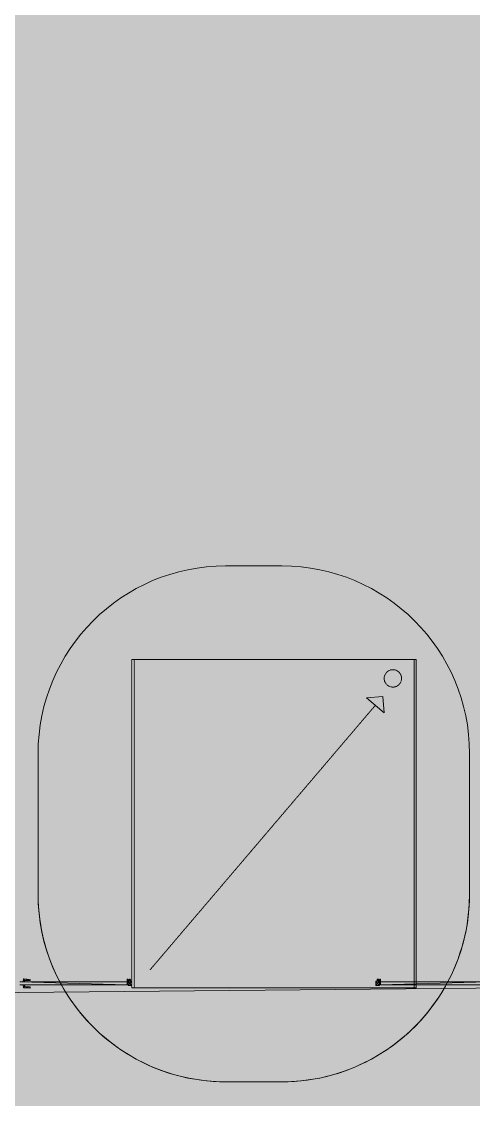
# Model space of a CAD drawing. Header units: millimetres. Extents: x 141848 to 1648660, y -465012 to -151356.
# Drawn here: x 205055 to 209873, y -272673 to -261182 of the extents above; entities that cross this region are included whole.
import ezdxf

# ---------------------------------------------------------------- set-up
doc = ezdxf.new("R2010")
doc.units = ezdxf.units.MM
doc.header["$MEASUREMENT"] = 0
doc.linetypes.add('HIDDEN', pattern=[0.375, 0.25, -0.125])
doc.layers.add('Divers - Dessin général', color=7, linetype='Continuous')
doc.layers.add('Sols_ Dalles', color=7, linetype='Continuous')

# ---------------------------------------------------------------- blocks, each defined once
blk = doc.blocks.new('Dalle_26_2', base_point=(206254, -271482))
at = {"linetype": 'Continuous', "lineweight": 0, "true_color": 0xbebebe}
blk.add_hatch(color=9, dxfattribs=at).paths.add_polyline_path([(206254, -271482), (209263, -271482), (209263, -267982), (206254, -267982)])
at = {"color": 7, "linetype": 'Continuous', "lineweight": 5, "flags": 128}
blk.add_lwpolyline([(206254, -271482), (209263, -271482), (209263, -267982), (206254, -267982)], close=True, dxfattribs=at)
blk = doc.blocks.new('Ligne_10_2', base_point=(206426, -271290))
at = {"linetype": 'Continuous', "lineweight": 5, "true_color": 0x990000}
blk.add_hatch(color=14, dxfattribs=at).paths.add_polyline_path([(208908, -268376), (208731, -268390), (208922, -268552)])
at = {"color": 14, "linetype": 'Continuous', "lineweight": 5, "true_color": 0x990000}
for p, q in [((208908, -268376), (208731, -268390)), ((208922, -268552), (208731, -268390)), ((208908, -268376), (208922, -268552))]:
    blk.add_line(p, q, dxfattribs=at)
at = {"color": 12, "linetype": 'HIDDEN', "lineweight": 5, "true_color": 0xcc0000}
blk.add_line((206426, -271290), (208827, -268471), dxfattribs=at)

msp = doc.modelspace()

# ---------------------------------------------------------------- hatches: boundary and pattern name
at = {"linetype": 'Continuous', "lineweight": 0, "true_color": 0x6f6f6f}
h = msp.add_hatch(color=8, dxfattribs=at)
h.paths.add_polyline_path([(141848.442, -275935.042), (141848.442, -295062.571), (269220.821, -293826.868), (269220.821, -270902.734), (268763.049, -270902.734), (254213.6, -271040.575), (254213.6, -163437.635), (153156.2, -163437.635), (153156.2, -271040.575), (153182.962, -271040.57), (153183.146, -272000.514, -0.409427364), (149183.681, -275935.042)])
h.paths.add_polyline_path([(158435.584, -260639.953), (155145.584, -260639.953), (155145.584, -248364.953), (155145.584, -243089.974), (155145.584, -242189.974), (158435.584, -242189.974)], flags=0)
h.paths.add_polyline_path([(196775.042, -260810.571), (196775.042, -222495.57), (186955.542, -222495.57), (186955.542, -218295.57), (196754.55, -218295.57), (196754.55, -208495.57), (196754.55, -204495.57), (193355.542, -204495.57), (193355.542, -201780.57), (193355.542, -195161.535), (195576.034, -195161.535), (195576.034, -189810.571), (217850.068, -189810.571), (217850.068, -262266.885), (245610.045, -262266.885), (245610.045, -253395.571), (245626.034, -253395.571), (246426.034, -253395.571), (247826.034, -253395.571), (247826.034, -248005.571), (247826.034, -246605.571), (245626.034, -246605.571), (245610.045, -246605.571), (245610.045, -171995.57), (212806.28, -171995.57), (161503.433, -171995.57), (161503.433, -193810.571), (161503.433, -230015.57), (161503.433, -260810.571)], flags=0)
h.paths.add_polyline_path([(162737.042, -269433.913, -0.09031866), (162858.773, -268727.623, -0.201448728), (163912.639, -267592.74, -0.104211445), (164718.006, -267415.055), (165317.979, -267409.371, -0.104044608), (166125.354, -267571.244, -0.238255457), (167284.257, -268953.318, -0.055188622), (167336.836, -269390.334), (167338.931, -269611.438), (167351.046, -270890.267), (167092.583, -271892.761, -0.267949192), (165370.083, -272909.124), (164770.11, -272914.808, -0.193717464), (163379.252, -272370.185, -0.070568756), (163028.663, -271931.262, -0.131652498), (162751.253, -270933.845)], flags=0)
h.paths.add_polyline_path([(173316.986, -273599.031), (173316.986, -273452.052), (173330.488, -267377.824, -0.380556701), (175316.986, -265609.826), (175394.714, -265609.826), (175394.714, -270609.826), (190394.714, -270609.826), (190394.714, -265609.826), (195356.191, -265609.826, -0.414213562), (196856.191, -267109.826), (196856.191, -273660.699, -0.345501612), (195137.285, -275433.432), (175327.752, -275599.002, -0.415791099)], flags=0)
h.paths.add_polyline_path([(205510.093, -271504.083, -0.134473934), (205230.948, -270484.937), (205230.948, -268984.937, -0.414213562), (207230.948, -266984.937), (207830.948, -266984.937, -0.414213562), (209830.948, -268984.937), (209830.948, -270484.937, -0.128820346), (209574.03, -271465.581, -0.270936291), (207830.948, -272484.937), (207230.948, -272484.937, -0.264979997)], flags=0)
h.paths.add_polyline_path([(217862.687, -273329.325), (217869.949, -267730.336, -0.098561509), (218100.718, -266943.721), (218117.681, -266951.545, -0.258849002), (219955.479, -265605.827), (219953.141, -265587.294), (220637.569, -265587.294), (220637.569, -265687.294), (220637.569, -270687.294), (250537.569, -270687.294), (250537.569, -265687.294), (252208.004, -265687.294), (254186.294, -265687.294), (254186.294, -267687.294), (254186.294, -271062.255, 0.001345761), (254186.323, -271073.021), (254197.209, -273095.233, -0.414213562), (252208.004, -275105.97), (243484.534, -275105.97, -0.005188955), (243431.438, -275116.103), (235447.992, -275196.191), (220071.012, -275253.24, -0.386553331), (217873.089, -273475.385, -0.025189219)], flags=0)
at = {"layer": 'Sols_ Dalles', "linetype": 'Continuous', "lineweight": 0, "true_color": 0x2e271c}
h = msp.add_hatch(color=250, dxfattribs=at)
h.paths.add_polyline_path([(207230.948, -272484.937), (207830.948, -272484.937, 0.414213562), (209830.948, -270484.937), (209830.948, -268984.937, 0.414213562), (207830.948, -266984.937), (207230.948, -266984.937, 0.414213562), (205230.948, -268984.937), (205230.948, -270484.937, 0.414213562)])
h.paths.add_polyline_path([(206230.948, -267981.512), (209239.624, -267981.512), (209239.624, -271481.641), (206230.948, -271481.641)], flags=0)

# ---------------------------------------------------------------- linework, layer by layer
at = {"color": 7, "linetype": 'Continuous', "lineweight": 20}
for p, q in [((205036.754, -271418.004), (206180.947, -271451.973)), ((206180.947, -271418.004), (205036.754, -271418.004)), ((205066.259, -271417.925), (205066.067, -271417.963)), ((205066.067, -271417.963), (205066.16, -271417.932)), ((205066.16, -271417.932), (205066.067, -271417.951)), ((205066.067, -271417.951), (205066.096, -271417.941)), ((205066.067, -271417.951), (205066.067, -271417.963)), ((205066.067, -271417.963), (205066.067, -271417.951)), ((205066.067, -271417.963), (205066.067, -271418.004)), ((205066.096, -271417.978), (205066.067, -271417.963)), ((205066.549, -271417.916), (205066.096, -271417.978)), ((205066.096, -271417.978), (205066.387, -271417.92)), ((205066.096, -271417.978), (205066.259, -271417.925)), ((205066.096, -271417.978), (205066.096, -271418.004)), ((205066.16, -271417.993), (205066.096, -271417.978)), ((205066.747, -271417.914), (205066.16, -271417.993)), ((205066.16, -271417.993), (205066.549, -271417.916)), ((205066.259, -271417.925), (205066.16, -271417.932)), ((205066.16, -271417.993), (205066.16, -271418.004)), ((205066.224, -271418.004), (205066.16, -271417.993)), ((205066.387, -271417.92), (205066.259, -271417.925)), ((205066.294, -271418.004), (205066.747, -271417.914)), ((205066.968, -271417.914), (205066.305, -271418.004)), ((205066.549, -271417.916), (205066.387, -271417.92)), ((205066.515, -271418.004), (205066.968, -271417.914)), ((205066.747, -271417.914), (205066.549, -271417.916)), ((205066.968, -271417.914), (205066.747, -271417.914)), ((205068.722, -271418.004), (205066.968, -271417.914)), ((205073.066, -271418.004), (205077.167, -271387.346)), ((205073.101, -271418.004), (205077.167, -271387.346)), ((205073.101, -271418.004), (205077.19, -271387.453)), ((205077.236, -271387.599), (205073.101, -271418.004)), ((205073.165, -271418.004), (205077.236, -271387.599)), ((205077.306, -271387.784), (205073.171, -271418.004)), ((205073.264, -271418.004), (205077.306, -271387.784)), ((205077.411, -271388.008), (205073.269, -271418.004)), ((205073.397, -271418.004), (205077.411, -271388.008)), ((205077.167, -271387.346), (205077.178, -271387.278)), ((205077.167, -271387.346), (205147.154, -271392.869)), ((205077.19, -271387.453), (205077.167, -271387.346)), ((205077.178, -271387.278), (205077.213, -271387.249)), ((205147.154, -271392.869), (205077.178, -271387.278)), ((205077.178, -271387.278), (205147.194, -271392.818)), ((205077.178, -271387.278), (205147.229, -271392.795)), ((205077.19, -271387.453), (205147.154, -271392.869)), ((205147.113, -271392.949), (205077.19, -271387.453)), ((205077.236, -271387.599), (205077.19, -271387.453)), ((205077.213, -271387.249), (205147.229, -271392.795)), ((205077.236, -271387.599), (205147.113, -271392.949)), ((205077.236, -271387.599), (205147.073, -271393.059)), ((205147.026, -271393.198), (205077.236, -271387.599)), ((205077.306, -271387.784), (205077.236, -271387.599)), ((205077.306, -271387.784), (205147.026, -271393.198)), ((205077.411, -271388.008), (205077.306, -271387.784)), ((205077.411, -271388.008), (205146.985, -271393.367)), ((205146.561, -271404.415), (205077.411, -271388.008)), ((205077.411, -271388.008), (205147.026, -271393.198)), ((205087.697, -271402.743), (205077.411, -271388.008)), ((205085.251, -271418.004), (205077.411, -271388.008)), ((205087.697, -271402.743), (205085.658, -271418.004)), ((205088.19, -271403.37), (205085.699, -271418.004)), ((205088.19, -271403.37), (205086.227, -271418.004)), ((205088.603, -271403.885), (205086.262, -271418.004)), ((205088.603, -271403.885), (205086.715, -271418.004)), ((205088.94, -271404.288), (205086.744, -271418.004)), ((205088.94, -271404.288), (205087.104, -271418.004)), ((205087.377, -271418.004), (205088.94, -271404.288)), ((205089.195, -271404.573), (205087.4, -271418.004)), ((205089.369, -271404.741), (205087.418, -271418.004)), ((205089.369, -271404.741), (205087.598, -271418.004)), ((205087.691, -271418.004), (205089.369, -271404.741)), ((205087.697, -271402.743), (205146.561, -271404.415)), ((205146.579, -271404.885), (205087.697, -271402.743)), ((205088.19, -271403.37), (205087.697, -271402.743)), ((205089.462, -271404.791), (205087.697, -271418.004)), ((205088.603, -271403.885), (205088.19, -271403.37)), ((205146.579, -271404.885), (205088.19, -271403.37)), ((205146.625, -271405.572), (205088.603, -271403.885)), ((205088.603, -271403.885), (205146.579, -271404.885)), ((205146.602, -271405.271), (205088.603, -271403.885)), ((205088.94, -271404.288), (205088.603, -271403.885)), ((205089.195, -271404.573), (205088.94, -271404.288)), ((205146.625, -271405.572), (205088.94, -271404.288)), ((205089.195, -271404.573), (205146.625, -271405.572)), ((205146.66, -271405.786), (205089.195, -271404.573)), ((205089.369, -271404.741), (205089.195, -271404.573)), ((205089.462, -271404.791), (205089.369, -271404.741)), ((205089.369, -271404.741), (205146.66, -271405.786)), ((205146.689, -271405.912), (205089.369, -271404.741)), ((205089.462, -271404.791), (205146.689, -271405.912)), ((205146.73, -271405.949), (205089.462, -271404.791)), ((205146.561, -271404.415), (205146.985, -271393.367)), ((205146.579, -271404.885), (205146.561, -271404.415)), ((205147.026, -271393.198), (205146.579, -271404.885)), ((205146.579, -271404.885), (205146.985, -271393.367)), ((205146.602, -271405.271), (205146.579, -271404.885)), ((205147.073, -271393.059), (205146.602, -271405.271)), ((205146.602, -271405.271), (205147.026, -271393.198)), ((205146.625, -271405.572), (205146.602, -271405.271)), ((205147.113, -271392.949), (205146.625, -271405.572)), ((205146.625, -271405.572), (205147.073, -271393.059)), ((205146.66, -271405.786), (205146.625, -271405.572)), ((205147.154, -271392.869), (205146.66, -271405.786)), ((205146.66, -271405.786), (205147.113, -271392.949)), ((205146.689, -271405.912), (205146.66, -271405.786)), ((205147.229, -271392.795), (205146.689, -271405.912)), ((205147.194, -271392.818), (205146.689, -271405.912)), ((205146.689, -271405.912), (205147.154, -271392.869)), ((205146.73, -271405.949), (205146.689, -271405.912)), ((205147.229, -271392.795), (205146.73, -271405.949)), ((205146.765, -271405.903), (205146.73, -271405.949)), ((205146.765, -271405.903), (205147.229, -271392.795)), ((205147.27, -271392.803), (205146.765, -271405.903)), ((205147.305, -271392.839), (205146.765, -271405.903)), ((205146.811, -271405.755), (205146.765, -271405.903)), ((205147.305, -271392.839), (205146.811, -271405.755)), ((205147.34, -271392.905), (205146.811, -271405.755)), ((205146.863, -271405.526), (205146.811, -271405.755)), ((205147.34, -271392.905), (205146.863, -271405.526)), ((205147.375, -271392.999), (205146.863, -271405.526)), ((205146.91, -271405.209), (205146.863, -271405.526)), ((205147.375, -271392.999), (205146.91, -271405.209)), ((205147.409, -271393.123), (205146.91, -271405.209)), ((205146.962, -271404.809), (205146.91, -271405.209)), ((205147.409, -271393.123), (205146.962, -271404.809)), ((205147.438, -271393.276), (205146.962, -271404.809)), ((205147.014, -271404.325), (205146.962, -271404.809)), ((205146.985, -271393.367), (205147.026, -271393.198)), ((205147.438, -271393.276), (205147.014, -271404.325)), ((205147.026, -271393.198), (205147.073, -271393.059)), ((205147.073, -271393.059), (205147.113, -271392.949)), ((205147.113, -271392.949), (205147.154, -271392.869)), ((205147.154, -271392.869), (205147.194, -271392.818)), ((205147.194, -271392.818), (205147.229, -271392.795)), ((205147.229, -271392.795), (205147.27, -271392.803)), ((205147.27, -271392.803), (205147.305, -271392.839)), ((205147.305, -271392.839), (205147.34, -271392.905)), ((205147.34, -271392.905), (205147.375, -271392.999)), ((205147.375, -271392.999), (205147.409, -271393.123)), ((205147.409, -271393.123), (205147.438, -271393.276)), ((206180.947, -271391), (206186.755, -271390.829)), ((206186.755, -271390.829), (206180.947, -271390.829)), ((206180.947, -271390.829), (206180.947, -271391)), ((206180.947, -271391.236), (206186.755, -271391)), ((206186.755, -271391), (206180.947, -271391)), ((206180.947, -271391), (206180.947, -271391.236)), ((206180.947, -271391.536), (206186.755, -271391.236)), ((206186.755, -271391.236), (206180.947, -271391.236)), ((206180.947, -271391.236), (206180.947, -271391.536)), ((206180.947, -271391.896), (206186.755, -271391.536)), ((206186.755, -271391.536), (206180.947, -271391.536)), ((206180.947, -271391.536), (206180.947, -271391.896)), ((206180.947, -271392.311), (206186.755, -271391.896)), ((206186.755, -271391.896), (206180.947, -271391.896)), ((206180.947, -271391.896), (206180.947, -271392.311)), ((206186.755, -271392.775), (206180.947, -271392.311)), ((206180.947, -271392.311), (206180.947, -271392.775)), ((206186.755, -271392.311), (206180.947, -271392.311)), ((206186.755, -271393.284), (206180.947, -271392.775)), ((206180.947, -271392.775), (206180.947, -271393.284)), ((206186.755, -271392.775), (206180.947, -271392.775)), ((206186.755, -271393.83), (206180.947, -271393.284)), ((206180.947, -271393.284), (206180.947, -271393.83)), ((206186.755, -271393.284), (206180.947, -271393.284)), ((206186.755, -271394.406), (206180.947, -271393.83)), ((206180.947, -271393.83), (206180.947, -271394.406)), ((206186.755, -271393.83), (206180.947, -271393.83)), ((206186.755, -271395.006), (206180.947, -271394.406)), ((206180.947, -271394.406), (206180.947, -271395.006)), ((206186.755, -271394.406), (206180.947, -271394.406)), ((206186.755, -271395.621), (206180.947, -271395.006)), ((206180.947, -271395.006), (206180.947, -271395.621)), ((206186.755, -271395.006), (206180.947, -271395.006)), ((206186.755, -271396.244), (206180.947, -271395.621)), ((206180.947, -271395.621), (206180.947, -271396.244)), ((206186.755, -271395.621), (206180.947, -271395.621)), ((206186.755, -271438.386), (206180.947, -271396.244)), ((206180.947, -271396.244), (206180.947, -271418.004)), ((206186.755, -271396.244), (206180.947, -271396.244)), ((206186.755, -271438.386), (206180.947, -271418.004)), ((206180.947, -271451.973), (206180.947, -271418.004)), ((206186.755, -271391), (206186.755, -271390.829)), ((206186.755, -271391.236), (206186.755, -271391)), ((206186.755, -271391.536), (206186.755, -271391.236)), ((206186.755, -271391.896), (206186.755, -271391.536)), ((206186.755, -271392.311), (206186.755, -271391.896)), ((206186.755, -271392.775), (206186.755, -271392.311)), ((206186.755, -271393.284), (206186.755, -271392.775)), ((206186.755, -271393.83), (206186.755, -271393.284)), ((206186.755, -271394.406), (206186.755, -271393.83)), ((206186.755, -271395.006), (206186.755, -271394.406)), ((206186.755, -271395.621), (206186.755, -271395.006)), ((206186.755, -271396.244), (206186.755, -271395.621)), ((206186.755, -271438.386), (206186.755, -271396.244)), ((206199.721, -271397.623), (206186.755, -271397.623)), ((206186.755, -271397.738), (206199.71, -271397.653)), ((206199.679, -271397.738), (206186.755, -271397.738)), ((206186.755, -271398.078), (206199.648, -271397.827)), ((206199.559, -271398.078), (206186.755, -271398.078)), ((206186.755, -271398.617), (206199.508, -271398.223)), ((206199.367, -271399.127), (206186.755, -271398.617)), ((206199.425, -271398.617), (206186.755, -271398.617)), ((206199.279, -271399.91), (206186.755, -271399.321)), ((206199.346, -271399.321), (206186.755, -271399.321)), ((206199.183, -271400.768), (206186.755, -271400.141)), ((206199.254, -271400.141), (206186.755, -271400.141)), ((206199.154, -271401.645), (206186.755, -271401.02)), ((206199.154, -271401.02), (206186.755, -271401.02)), ((206199.154, -271402.482), (206186.755, -271401.899)), ((206186.755, -271401.899), (206199.154, -271401.899)), ((206199.154, -271403.219), (206186.755, -271402.718)), ((206186.755, -271402.718), (206199.154, -271402.718)), ((206186.755, -271403.421), (206199.154, -271403.421)), ((206199.154, -271403.577), (206186.755, -271403.961)), ((206186.755, -271403.961), (206199.154, -271403.961)), ((206199.154, -271404.059), (206186.755, -271404.3)), ((206186.755, -271404.3), (206199.154, -271404.3)), ((206199.154, -271404.334), (206186.755, -271404.417)), ((206186.755, -271404.417), (206199.154, -271404.417)), ((206210.619, -271434.989), (206190.291, -271411.21)), ((206190.291, -271411.21), (206190.291, -271458.767)), ((206230.948, -271411.21), (206190.291, -271411.21)), ((206204.384, -271398.274), (206199.154, -271401.02)), ((206199.451, -271398.382), (206199.154, -271401.02)), ((206216.578, -271401.02), (206199.154, -271411.21)), ((206207.575, -271405.921), (206199.154, -271401.02)), ((206199.154, -271401.02), (206199.154, -271411.21)), ((206204.092, -271403.175), (206199.154, -271401.02)), ((206207.575, -271405.921), (206199.154, -271411.21)), ((206200.322, -271395.924), (206199.451, -271398.382)), ((206204.384, -271398.274), (206199.451, -271398.382)), ((206214.027, -271393.814), (206200.322, -271395.924)), ((206201.706, -271393.814), (206200.322, -271395.924)), ((206204.384, -271398.274), (206200.322, -271395.924)), ((206208.158, -271396.119), (206200.322, -271395.924)), ((206215.412, -271395.924), (206200.322, -271395.924)), ((206212.222, -271392.194), (206201.706, -271393.814)), ((206203.51, -271392.194), (206201.706, -271393.814)), ((206214.027, -271393.814), (206201.706, -271393.814)), ((206210.121, -271391.176), (206203.51, -271392.194)), ((206205.612, -271391.176), (206203.51, -271392.194)), ((206212.222, -271392.194), (206203.51, -271392.194)), ((206204.384, -271398.274), (206204.092, -271403.175)), ((206205.854, -271402.379), (206204.092, -271403.175)), ((206206.224, -271402.941), (206204.092, -271403.175)), ((206207.866, -271403.737), (206204.092, -271403.175)), ((206204.092, -271403.175), (206207.575, -271405.921)), ((206206.705, -271403.373), (206204.092, -271403.175)), ((206208.158, -271396.119), (206204.384, -271398.274)), ((206204.384, -271398.274), (206207.866, -271398.302)), ((206205.854, -271402.379), (206204.384, -271398.274)), ((206205.543, -271401.02), (206204.384, -271398.274)), ((206205.622, -271400.317), (206204.384, -271398.274)), ((206205.854, -271399.661), (206204.384, -271398.274)), ((206206.224, -271399.098), (206204.384, -271398.274)), ((206206.705, -271398.666), (206204.384, -271398.274)), ((206207.265, -271398.395), (206204.384, -271398.274)), ((206210.111, -271400.317), (206205.543, -271401.02)), ((206205.543, -271401.02), (206205.622, -271400.317)), ((206210.19, -271401.02), (206205.543, -271401.02)), ((206205.622, -271401.723), (206205.543, -271401.02)), ((206207.866, -271390.829), (206205.612, -271391.176)), ((206210.121, -271391.176), (206205.612, -271391.176)), ((206209.878, -271399.661), (206205.622, -271400.317)), ((206205.622, -271400.317), (206205.854, -271399.661)), ((206210.111, -271400.317), (206205.622, -271400.317)), ((206210.19, -271401.02), (206205.622, -271401.723)), ((206210.111, -271401.723), (206205.622, -271401.723)), ((206205.854, -271402.379), (206205.622, -271401.723)), ((206209.509, -271399.098), (206205.854, -271399.661)), ((206205.854, -271399.661), (206206.224, -271399.098)), ((206209.878, -271399.661), (206205.854, -271399.661)), ((206210.111, -271401.723), (206205.854, -271402.379)), ((206209.878, -271402.379), (206205.854, -271402.379)), ((206206.224, -271402.941), (206205.854, -271402.379)), ((206209.028, -271398.666), (206206.224, -271399.098)), ((206206.224, -271399.098), (206206.705, -271398.666)), ((206209.509, -271399.098), (206206.224, -271399.098)), ((206209.878, -271402.379), (206206.224, -271402.941)), ((206209.509, -271402.941), (206206.224, -271402.941)), ((206206.705, -271403.373), (206206.224, -271402.941)), ((206208.468, -271398.395), (206206.705, -271398.666)), ((206206.705, -271398.666), (206207.265, -271398.395)), ((206209.028, -271398.666), (206206.705, -271398.666)), ((206209.509, -271402.941), (206206.705, -271403.373)), ((206208.468, -271403.645), (206206.705, -271403.373)), ((206209.028, -271403.373), (206206.705, -271403.373)), ((206207.265, -271403.645), (206206.705, -271403.373)), ((206207.265, -271398.395), (206207.866, -271398.302)), ((206208.468, -271398.395), (206207.265, -271398.395)), ((206208.468, -271403.645), (206207.265, -271403.645)), ((206207.866, -271403.737), (206207.265, -271403.645)), ((206216.578, -271401.02), (206207.575, -271405.921)), ((206207.575, -271405.921), (206207.866, -271403.737)), ((206207.575, -271405.921), (206211.349, -271403.766)), ((206210.121, -271391.176), (206207.866, -271390.829)), ((206208.158, -271396.119), (206207.866, -271398.302)), ((206207.866, -271398.302), (206208.468, -271398.395)), ((206208.468, -271403.645), (206207.866, -271403.737)), ((206207.866, -271403.737), (206211.349, -271403.766)), ((206215.412, -271395.924), (206208.158, -271396.119)), ((206211.641, -271398.865), (206208.158, -271396.119)), ((206208.158, -271396.119), (206209.028, -271398.666)), ((206208.158, -271396.119), (206208.468, -271398.395)), ((206216.282, -271398.382), (206208.158, -271396.119)), ((206208.468, -271398.395), (206209.028, -271398.666)), ((206209.028, -271403.373), (206208.468, -271403.645)), ((206211.349, -271403.766), (206208.468, -271403.645)), ((206211.641, -271398.865), (206209.028, -271398.666)), ((206209.028, -271398.666), (206209.509, -271399.098)), ((206209.509, -271402.941), (206209.028, -271403.373)), ((206211.349, -271403.766), (206209.028, -271403.373)), ((206211.641, -271398.865), (206209.509, -271399.098)), ((206209.509, -271399.098), (206209.878, -271399.661)), ((206209.878, -271402.379), (206209.509, -271402.941)), ((206211.349, -271403.766), (206209.509, -271402.941)), ((206211.641, -271398.865), (206209.878, -271402.379)), ((206211.641, -271398.865), (206209.878, -271399.661)), ((206209.878, -271399.661), (206210.111, -271400.317)), ((206210.111, -271401.723), (206209.878, -271402.379)), ((206211.349, -271403.766), (206209.878, -271402.379)), ((206211.641, -271398.865), (206210.111, -271401.723)), ((206211.641, -271398.865), (206210.111, -271400.317)), ((206210.111, -271400.317), (206210.19, -271401.02)), ((206210.19, -271401.02), (206210.111, -271401.723)), ((206212.222, -271392.194), (206210.121, -271391.176)), ((206211.641, -271398.865), (206210.19, -271401.02)), ((206210.619, -271434.989), (206230.948, -271411.21)), ((206211.349, -271403.766), (206211.641, -271398.865)), ((206216.578, -271401.02), (206211.349, -271403.766)), ((206216.282, -271398.382), (206211.641, -271398.865)), ((206216.578, -271401.02), (206211.641, -271398.865)), ((206214.027, -271393.814), (206212.222, -271392.194)), ((206215.412, -271395.924), (206214.027, -271393.814)), ((206216.282, -271398.382), (206215.412, -271395.924)), ((206216.578, -271401.02), (206216.282, -271398.382)), ((206216.578, -271411.21), (206216.578, -271401.02)), ((206230.948, -271458.767), (206230.948, -271411.21)), ((208851.276, -271434.989), (208830.948, -271411.21)), ((208830.948, -271411.21), (208871.604, -271411.21)), ((208830.948, -271458.767), (208830.948, -271411.21)), ((208845.317, -271401.02), (208845.614, -271398.382)), ((208845.317, -271401.02), (208850.254, -271398.865)), ((208845.317, -271401.02), (208862.741, -271411.21)), ((208845.317, -271411.21), (208845.317, -271401.02)), ((208845.317, -271401.02), (208854.321, -271405.921)), ((208845.317, -271401.02), (208850.546, -271403.766)), ((208845.614, -271398.382), (208846.484, -271395.924)), ((208845.614, -271398.382), (208853.737, -271396.119)), ((208845.614, -271398.382), (208850.254, -271398.865)), ((208846.484, -271395.924), (208847.868, -271393.814)), ((208846.484, -271395.924), (208853.737, -271396.119)), ((208846.484, -271395.924), (208861.574, -271395.924)), ((208847.868, -271393.814), (208849.673, -271392.194)), ((208847.868, -271393.814), (208861.574, -271395.924)), ((208847.868, -271393.814), (208860.189, -271393.814)), ((208849.673, -271392.194), (208851.774, -271391.176)), ((208849.673, -271392.194), (208860.189, -271393.814)), ((208849.673, -271392.194), (208858.385, -271392.194)), ((208850.254, -271398.865), (208853.737, -271396.119)), ((208850.254, -271398.865), (208852.867, -271398.666)), ((208850.546, -271403.766), (208850.254, -271398.865)), ((208850.254, -271398.865), (208852.017, -271402.379)), ((208850.254, -271398.865), (208851.785, -271401.723)), ((208850.254, -271398.865), (208851.706, -271401.02)), ((208850.254, -271398.865), (208851.785, -271400.317)), ((208850.254, -271398.865), (208852.017, -271399.661)), ((208850.254, -271398.865), (208852.386, -271399.098)), ((208850.546, -271403.766), (208852.017, -271402.379)), ((208850.546, -271403.766), (208852.386, -271402.941)), ((208850.546, -271403.766), (208852.867, -271403.373)), ((208850.546, -271403.766), (208853.428, -271403.645)), ((208854.029, -271403.737), (208850.546, -271403.766)), ((208854.321, -271405.921), (208850.546, -271403.766)), ((208851.276, -271434.989), (208871.604, -271411.21)), ((208851.785, -271400.317), (208851.706, -271401.02)), ((208851.706, -271401.02), (208856.273, -271401.723)), ((208851.706, -271401.02), (208856.352, -271401.02)), ((208851.706, -271401.02), (208851.785, -271401.723)), ((208851.774, -271391.176), (208854.029, -271390.829)), ((208851.774, -271391.176), (208858.385, -271392.194)), ((208851.774, -271391.176), (208856.284, -271391.176)), ((208852.017, -271399.661), (208851.785, -271400.317)), ((208851.785, -271400.317), (208856.352, -271401.02)), ((208851.785, -271400.317), (208856.273, -271400.317)), ((208851.785, -271401.723), (208856.041, -271402.379)), ((208851.785, -271401.723), (208856.273, -271401.723)), ((208851.785, -271401.723), (208852.017, -271402.379)), ((208852.386, -271399.098), (208852.017, -271399.661)), ((208852.017, -271399.661), (208856.273, -271400.317)), ((208852.017, -271399.661), (208856.041, -271399.661)), ((208852.017, -271402.379), (208855.671, -271402.941)), ((208852.017, -271402.379), (208856.041, -271402.379)), ((208852.017, -271402.379), (208852.386, -271402.941)), ((208852.867, -271398.666), (208852.386, -271399.098)), ((208852.386, -271399.098), (208856.041, -271399.661)), ((208852.386, -271399.098), (208855.671, -271399.098)), ((208852.386, -271402.941), (208855.191, -271403.373)), ((208852.386, -271402.941), (208855.671, -271402.941)), ((208852.386, -271402.941), (208852.867, -271403.373)), ((208853.737, -271396.119), (208852.867, -271398.666)), ((208853.428, -271398.395), (208852.867, -271398.666)), ((208852.867, -271398.666), (208855.671, -271399.098)), ((208852.867, -271398.666), (208855.191, -271398.666)), ((208852.867, -271403.373), (208855.191, -271403.373)), ((208852.867, -271403.373), (208853.428, -271403.645)), ((208853.737, -271396.119), (208853.428, -271398.395)), ((208854.029, -271398.302), (208853.428, -271398.395)), ((208853.428, -271398.395), (208855.191, -271398.666)), ((208853.428, -271398.395), (208854.63, -271398.395)), ((208853.428, -271403.645), (208855.191, -271403.373)), ((208853.428, -271403.645), (208854.63, -271403.645)), ((208853.428, -271403.645), (208854.029, -271403.737)), ((208853.737, -271396.119), (208861.574, -271395.924)), ((208853.737, -271396.119), (208854.029, -271398.302)), ((208853.737, -271396.119), (208857.511, -271398.274)), ((208854.029, -271390.829), (208856.284, -271391.176)), ((208857.511, -271398.274), (208854.029, -271398.302)), ((208854.63, -271398.395), (208854.029, -271398.302)), ((208854.029, -271403.737), (208857.804, -271403.175)), ((208854.029, -271403.737), (208854.63, -271403.645)), ((208854.321, -271405.921), (208854.029, -271403.737)), ((208854.321, -271405.921), (208862.741, -271401.02)), ((208857.804, -271403.175), (208854.321, -271405.921)), ((208854.321, -271405.921), (208862.741, -271411.21)), ((208854.63, -271398.395), (208857.511, -271398.274)), ((208855.191, -271398.666), (208854.63, -271398.395)), ((208854.63, -271403.645), (208855.191, -271403.373)), ((208855.191, -271398.666), (208857.511, -271398.274)), ((208855.671, -271399.098), (208855.191, -271398.666)), ((208855.191, -271403.373), (208855.671, -271402.941)), ((208855.191, -271403.373), (208857.804, -271403.175)), ((208855.671, -271399.098), (208857.511, -271398.274)), ((208856.041, -271399.661), (208855.671, -271399.098)), ((208855.671, -271402.941), (208856.041, -271402.379)), ((208855.671, -271402.941), (208857.804, -271403.175)), ((208856.041, -271402.379), (208857.511, -271398.274)), ((208856.041, -271399.661), (208857.511, -271398.274)), ((208856.273, -271400.317), (208856.041, -271399.661)), ((208856.041, -271402.379), (208856.273, -271401.723)), ((208856.041, -271402.379), (208857.804, -271403.175)), ((208856.273, -271400.317), (208857.511, -271398.274)), ((208856.352, -271401.02), (208856.273, -271400.317)), ((208856.273, -271401.723), (208856.352, -271401.02)), ((208856.284, -271391.176), (208858.385, -271392.194)), ((208856.352, -271401.02), (208857.511, -271398.274)), ((208857.511, -271398.274), (208861.574, -271395.924)), ((208857.511, -271398.274), (208857.804, -271403.175)), ((208857.511, -271398.274), (208862.741, -271401.02)), ((208857.511, -271398.274), (208862.444, -271398.382)), ((208857.804, -271403.175), (208862.741, -271401.02)), ((208858.385, -271392.194), (208860.189, -271393.814)), ((208860.189, -271393.814), (208861.574, -271395.924)), ((208861.574, -271395.924), (208862.444, -271398.382)), ((208862.175, -271397.623), (208875.14, -271397.623)), ((208875.14, -271397.738), (208862.185, -271397.653)), ((208862.216, -271397.738), (208875.14, -271397.738)), ((208875.14, -271398.078), (208862.247, -271397.827)), ((208862.336, -271398.078), (208875.14, -271398.078)), ((208875.14, -271398.617), (208862.387, -271398.223)), ((208862.444, -271398.382), (208862.741, -271401.02)), ((208862.47, -271398.617), (208875.14, -271398.617)), ((208862.528, -271399.127), (208875.14, -271398.617)), ((208862.549, -271399.321), (208875.14, -271399.321)), ((208862.616, -271399.91), (208875.14, -271399.321)), ((208862.642, -271400.141), (208875.14, -271400.141)), ((208862.713, -271400.768), (208875.14, -271400.141)), ((208862.741, -271401.02), (208862.741, -271411.21)), ((208862.741, -271401.645), (208875.14, -271401.02)), ((208862.741, -271401.02), (208875.14, -271401.02)), ((208862.741, -271402.482), (208875.14, -271401.899)), ((208875.14, -271401.899), (208862.741, -271401.899)), ((208862.741, -271403.219), (208875.14, -271402.718)), ((208875.14, -271402.718), (208862.741, -271402.718)), ((208875.14, -271403.421), (208862.741, -271403.421)), ((208862.741, -271403.577), (208875.14, -271403.961)), ((208875.14, -271403.961), (208862.741, -271403.961)), ((208862.741, -271404.059), (208875.14, -271404.3)), ((208875.14, -271404.3), (208862.741, -271404.3)), ((208862.741, -271404.334), (208875.14, -271404.417)), ((208875.14, -271404.417), (208862.741, -271404.417)), ((208871.604, -271411.21), (208871.604, -271458.767)), ((208880.948, -271391), (208875.14, -271390.829)), ((208875.14, -271390.829), (208880.948, -271390.829)), ((208875.14, -271391), (208875.14, -271390.829)), ((208880.948, -271391.236), (208875.14, -271391)), ((208875.14, -271391), (208880.948, -271391)), ((208875.14, -271391.236), (208875.14, -271391)), ((208880.948, -271391.536), (208875.14, -271391.236)), ((208875.14, -271391.236), (208880.948, -271391.236)), ((208875.14, -271391.536), (208875.14, -271391.236)), ((208880.948, -271391.896), (208875.14, -271391.536)), ((208875.14, -271391.536), (208880.948, -271391.536)), ((208875.14, -271391.896), (208875.14, -271391.536)), ((208880.948, -271392.311), (208875.14, -271391.896)), ((208875.14, -271391.896), (208880.948, -271391.896)), ((208875.14, -271392.311), (208875.14, -271391.896)), ((208875.14, -271392.775), (208880.948, -271392.311)), ((208875.14, -271392.775), (208875.14, -271392.311)), ((208875.14, -271392.311), (208880.948, -271392.311)), ((208875.14, -271393.284), (208880.948, -271392.775)), ((208875.14, -271393.284), (208875.14, -271392.775)), ((208875.14, -271392.775), (208880.948, -271392.775)), ((208875.14, -271393.83), (208880.948, -271393.284)), ((208875.14, -271393.83), (208875.14, -271393.284)), ((208875.14, -271393.284), (208880.948, -271393.284)), ((208875.14, -271394.406), (208880.948, -271393.83)), ((208875.14, -271394.406), (208875.14, -271393.83)), ((208875.14, -271393.83), (208880.948, -271393.83)), ((208875.14, -271395.006), (208880.948, -271394.406)), ((208875.14, -271395.006), (208875.14, -271394.406)), ((208875.14, -271394.406), (208880.948, -271394.406)), ((208875.14, -271395.621), (208880.948, -271395.006)), ((208875.14, -271395.621), (208875.14, -271395.006)), ((208875.14, -271395.006), (208880.948, -271395.006)), ((208875.14, -271396.244), (208880.948, -271395.621)), ((208875.14, -271396.244), (208875.14, -271395.621)), ((208875.14, -271395.621), (208880.948, -271395.621)), ((208875.14, -271438.386), (208880.948, -271396.244)), ((208875.14, -271438.386), (208875.14, -271396.244)), ((208875.14, -271396.244), (208880.948, -271396.244)), ((208875.14, -271438.386), (208880.948, -271418.004)), ((208880.948, -271390.829), (208880.948, -271391)), ((208880.948, -271391), (208880.948, -271391.236)), ((208880.948, -271391.236), (208880.948, -271391.536)), ((208880.948, -271391.536), (208880.948, -271391.896)), ((208880.948, -271391.896), (208880.948, -271392.311)), ((208880.948, -271392.311), (208880.948, -271392.775)), ((208880.948, -271392.775), (208880.948, -271393.284)), ((208880.948, -271393.284), (208880.948, -271393.83)), ((208880.948, -271393.83), (208880.948, -271394.406)), ((208880.948, -271394.406), (208880.948, -271395.006)), ((208880.948, -271395.006), (208880.948, -271395.621)), ((208880.948, -271395.621), (208880.948, -271396.244)), ((208880.948, -271396.244), (208880.948, -271418.004)), ((210025.141, -271418.004), (208880.948, -271451.973)), ((208880.948, -271451.973), (208880.948, -271418.004)), ((208880.948, -271418.004), (210025.141, -271418.004)), ((205036.754, -271451.973), (206180.947, -271451.973)), ((205065.794, -271451.973), (205065.864, -271451.976)), ((205065.864, -271451.976), (205065.957, -271451.981)), ((205065.957, -271451.973), (205065.957, -271451.981)), ((205065.957, -271451.981), (205066.085, -271451.986)), ((205066.085, -271451.986), (205066.091, -271451.973)), ((205066.085, -271451.986), (205068.245, -271452.083)), ((205068.251, -271451.973), (205068.245, -271452.083)), ((205068.245, -271452.083), (205070.406, -271452.18)), ((205070.348, -271451.973), (205070.406, -271452.18)), ((205070.406, -271452.18), (205070.481, -271451.973)), ((205070.412, -271451.973), (205070.406, -271452.18)), ((205070.406, -271452.18), (205072.578, -271452.278)), ((205072.59, -271451.973), (205072.578, -271452.278)), ((205072.578, -271452.278), (205074.75, -271452.375)), ((205072.729, -271452.351), (205072.758, -271452.342)), ((205074.657, -271483.566), (205072.729, -271452.351)), ((205072.758, -271452.342), (205072.822, -271452.33)), ((205074.687, -271483.473), (205072.758, -271452.342)), ((205074.657, -271483.566), (205072.758, -271452.342)), ((205072.822, -271452.33), (205072.921, -271452.316)), ((205074.826, -271483.18), (205072.822, -271452.33)), ((205074.739, -271483.345), (205072.822, -271452.33)), ((205074.687, -271483.473), (205072.822, -271452.33)), ((205072.915, -271452.293), (205073.02, -271452.297)), ((205072.921, -271452.316), (205073.049, -271452.299)), ((205074.826, -271483.18), (205072.921, -271452.316)), ((205074.942, -271482.979), (205073.049, -271452.299)), ((205074.826, -271483.18), (205073.049, -271452.299)), ((205074.64, -271451.973), (205074.75, -271452.375)), ((205074.657, -271483.566), (205074.687, -271483.473)), ((205144.831, -271484.921), (205074.657, -271483.566)), ((205074.657, -271483.566), (205144.79, -271484.876)), ((205074.663, -271483.623), (205074.657, -271483.566)), ((205074.692, -271483.643), (205074.663, -271483.623)), ((205144.831, -271484.921), (205074.663, -271483.623)), ((205074.687, -271483.473), (205074.739, -271483.345)), ((205074.687, -271483.473), (205144.755, -271484.8)), ((205144.79, -271484.876), (205074.687, -271483.473)), ((205074.692, -271483.643), (205144.831, -271484.921)), ((205144.865, -271484.937), (205074.692, -271483.643)), ((205074.739, -271483.345), (205074.826, -271483.18)), ((205144.691, -271484.563), (205074.739, -271483.345)), ((205144.755, -271484.8), (205074.739, -271483.345)), ((205144.72, -271484.696), (205074.739, -271483.345)), ((205074.75, -271452.375), (205074.896, -271451.973)), ((205074.762, -271451.973), (205074.75, -271452.375)), ((205074.75, -271452.375), (205076.928, -271452.473)), ((205074.826, -271483.18), (205074.942, -271482.979)), ((205144.691, -271484.563), (205074.826, -271483.18)), ((205074.942, -271482.979), (205085.228, -271452.846)), ((205074.942, -271482.979), (205086.245, -271469.296)), ((205144.656, -271484.401), (205074.942, -271482.979)), ((205144.691, -271484.563), (205074.942, -271482.979)), ((205076.928, -271452.473), (205077.108, -271451.973)), ((205076.946, -271451.973), (205076.928, -271452.473)), ((205076.928, -271452.473), (205079.106, -271452.571)), ((205079.13, -271451.973), (205079.106, -271452.571)), ((205079.106, -271452.571), (205080.953, -271452.654)), ((205080.953, -271452.654), (205081.284, -271452.669)), ((205081.087, -271451.973), (205081.284, -271452.669)), ((205081.284, -271452.669), (205081.534, -271451.973)), ((205081.308, -271451.973), (205081.284, -271452.669)), ((205081.284, -271452.669), (205083.468, -271452.767)), ((205083.497, -271451.973), (205083.468, -271452.767)), ((205083.468, -271452.767), (205085.652, -271452.865)), ((205085.228, -271452.846), (205086.245, -271469.296)), ((205085.228, -271452.846), (205086.773, -271468.708)), ((205085.397, -271451.973), (205085.652, -271452.865)), ((205085.652, -271452.865), (205085.972, -271451.973)), ((205085.652, -271452.865), (205085.681, -271451.973)), ((205085.652, -271452.865), (205087.284, -271452.939)), ((205085.797, -271452.872), (205086.773, -271468.708)), ((205086.773, -271468.708), (205086.245, -271469.296)), ((205086.245, -271469.296), (205145.075, -271472.874)), ((205144.656, -271484.401), (205086.245, -271469.296)), ((205086.245, -271469.296), (205145.022, -271473.349)), ((205086.279, -271452.894), (205086.773, -271468.708)), ((205086.279, -271452.894), (205087.226, -271468.223)), ((205086.279, -271452.894), (205087.586, -271467.843)), ((205086.669, -271452.911), (205087.586, -271467.843)), ((205086.669, -271452.911), (205087.865, -271467.57)), ((205086.773, -271468.708), (205087.226, -271468.223)), ((205086.773, -271468.708), (205145.075, -271472.874)), ((205086.959, -271452.924), (205087.865, -271467.57)), ((205086.959, -271452.924), (205088.051, -271467.407)), ((205087.156, -271452.933), (205088.051, -271467.407)), ((205087.156, -271452.933), (205088.144, -271467.354)), ((205087.226, -271468.223), (205087.586, -271467.843)), ((205087.226, -271468.223), (205145.075, -271472.874)), ((205087.226, -271468.223), (205145.121, -271472.482)), ((205087.226, -271468.223), (205145.167, -271472.175)), ((205087.255, -271452.937), (205088.144, -271467.354)), ((205087.284, -271452.939), (205087.83, -271452.963)), ((205087.586, -271467.843), (205087.865, -271467.57)), ((205087.586, -271467.843), (205145.167, -271472.175)), ((205087.83, -271452.963), (205087.865, -271451.973)), ((205087.83, -271452.963), (205090.008, -271453.061)), ((205087.865, -271467.57), (205088.051, -271467.407)), ((205087.865, -271467.57), (205145.167, -271472.175)), ((205087.865, -271467.57), (205145.214, -271471.955)), ((205088.051, -271467.407), (205088.144, -271467.354)), ((205088.051, -271467.407), (205145.26, -271471.817)), ((205145.214, -271471.955), (205088.051, -271467.407)), ((205145.26, -271471.817), (205088.144, -271467.354)), ((205088.144, -271467.354), (205145.295, -271471.78)), ((205089.7, -271451.973), (205090.008, -271453.061)), ((205090.008, -271453.061), (205090.397, -271451.973)), ((205090.008, -271453.061), (205090.043, -271451.973)), ((205090.008, -271453.061), (205092.186, -271453.159)), ((205092.186, -271453.159), (205092.227, -271451.973)), ((205092.186, -271453.159), (205092.413, -271453.169)), ((205092.413, -271453.169), (205092.413, -271451.973)), ((205092.413, -271453.169), (205092.453, -271451.973)), ((205092.413, -271453.169), (205092.604, -271453.177)), ((205092.604, -271453.177), (205092.674, -271451.973)), ((205092.604, -271453.177), (205092.61, -271451.973)), ((205092.604, -271453.177), (205092.645, -271451.973)), ((205092.604, -271453.177), (205092.767, -271453.185)), ((205092.767, -271453.185), (205092.808, -271451.973)), ((205092.767, -271453.185), (205092.866, -271453.189)), ((205092.866, -271453.189), (205092.895, -271453.191)), ((205092.895, -271453.191), (205092.912, -271451.973)), ((205092.895, -271453.191), (205092.935, -271451.973)), ((205092.895, -271453.191), (205092.988, -271453.195)), ((205092.988, -271453.195), (205093.011, -271451.973)), ((205092.988, -271453.195), (205093.028, -271451.973)), ((205092.988, -271453.195), (205093.057, -271453.197)), ((205093.057, -271453.197), (205093.086, -271451.973)), ((205093.057, -271453.197), (205093.098, -271451.973)), ((205093.057, -271453.197), (205093.086, -271453.199)), ((205093.086, -271453.199), (205093.057, -271453.197)), ((205093.086, -271453.199), (205093.121, -271451.973)), ((205145.075, -271472.874), (205144.656, -271484.401)), ((205145.022, -271473.349), (205144.656, -271484.401)), ((205144.691, -271484.563), (205144.656, -271484.401)), ((205145.121, -271472.482), (205144.691, -271484.563)), ((205145.075, -271472.874), (205144.691, -271484.563)), ((205144.72, -271484.696), (205144.691, -271484.563)), ((205145.167, -271472.175), (205144.72, -271484.696)), ((205145.121, -271472.482), (205144.72, -271484.696)), ((205144.755, -271484.8), (205144.72, -271484.696)), ((205145.214, -271471.955), (205144.755, -271484.8)), ((205145.167, -271472.175), (205144.755, -271484.8)), ((205144.79, -271484.876), (205144.755, -271484.8)), ((205145.26, -271471.817), (205144.79, -271484.876)), ((205145.214, -271471.955), (205144.79, -271484.876)), ((205144.831, -271484.921), (205144.79, -271484.876)), ((205145.26, -271471.817), (205144.831, -271484.921)), ((205144.865, -271484.937), (205144.831, -271484.921)), ((205145.295, -271471.78), (205144.865, -271484.937)), ((205145.26, -271471.817), (205144.865, -271484.937)), ((205145.336, -271471.826), (205144.865, -271484.937)), ((205144.906, -271484.925), (205144.865, -271484.937)), ((205145.336, -271471.826), (205144.906, -271484.925)), ((205144.941, -271484.882), (205144.906, -271484.925)), ((205145.336, -271471.826), (205144.941, -271484.882)), ((205145.371, -271471.962), (205144.941, -271484.882)), ((205144.982, -271484.81), (205144.941, -271484.882)), ((205145.371, -271471.962), (205144.982, -271484.81)), ((205145.4, -271472.185), (205144.982, -271484.81)), ((205145.022, -271484.71), (205144.982, -271484.81)), ((205145.4, -271472.185), (205145.022, -271484.71)), ((205145.429, -271472.495), (205145.022, -271484.71)), ((205145.075, -271472.874), (205145.022, -271473.349)), ((205145.069, -271484.58), (205145.022, -271484.71)), ((205145.429, -271472.495), (205145.069, -271484.58)), ((205145.452, -271472.891), (205145.069, -271484.58)), ((205145.109, -271484.421), (205145.069, -271484.58)), ((205145.075, -271472.874), (205145.121, -271472.482)), ((205145.452, -271472.891), (205145.109, -271484.421)), ((205145.469, -271473.369), (205145.109, -271484.421)), ((205145.121, -271472.482), (205145.167, -271472.175)), ((205145.167, -271472.175), (205145.214, -271471.955)), ((205145.214, -271471.955), (205145.26, -271471.817)), ((205145.26, -271471.817), (205145.295, -271471.78)), ((205145.295, -271471.78), (205145.336, -271471.826)), ((205145.336, -271471.826), (205145.371, -271471.962)), ((205145.371, -271471.962), (205145.4, -271472.185)), ((205145.4, -271472.185), (205145.429, -271472.495)), ((205145.429, -271472.495), (205145.452, -271472.891)), ((205145.452, -271472.891), (205145.469, -271473.369)), ((206180.947, -271438.386), (206186.755, -271438.386)), ((206210.619, -271434.989), (206190.291, -271458.767)), ((206190.291, -271458.767), (206230.948, -271458.767)), ((206230.948, -271458.767), (206210.619, -271434.989)), ((208830.948, -271458.767), (208851.276, -271434.989)), ((208871.604, -271458.767), (208830.948, -271458.767)), ((208851.276, -271434.989), (208871.604, -271458.767)), ((208880.948, -271438.386), (208875.14, -271438.386)), ((210025.141, -271451.973), (208880.948, -271451.973))]:
    msp.add_line(p, q, dxfattribs=at)
at = {"color": 9, "linetype": 'Continuous', "lineweight": 5}
msp.add_lwpolyline([(205510.093, -271504.083, 0.264979997), (207230.948, -272484.937), (207830.948, -272484.937, 0.270936291), (209574.03, -271465.581, 0.128820346), (209830.948, -270484.937), (209830.948, -268984.937, 0.414213562), (207830.948, -266984.937), (207230.948, -266984.937, 0.414213562), (205230.948, -268984.937), (205230.948, -270484.937, 0.134473934)], format="xyb", close=True, dxfattribs=at)
at = {"color": 12, "linetype": 'HIDDEN', "lineweight": 5, "true_color": 0xcc0000}
msp.add_circle((209013.447, -268184.253), 92.649, dxfattribs=at)
at = {"color": 7, "linetype": 'Continuous', "lineweight": 20}
msp.add_point((205088.15, -271467.354), dxfattribs=at)
at = {"layer": 'Divers - Dessin général', "color": 14, "linetype": 'Continuous', "lineweight": 5, "true_color": 0x990000}
msp.add_lwpolyline([(254205.676, -163437.635), (254186.294, -271067.638), (152856.388, -272027.634), (152839.018, -197317.635), (152835.676, -163437.635)], close=True, dxfattribs=at)
at = {"layer": 'Sols_ Dalles', "color": 250, "linetype": 'Continuous', "lineweight": 5, "true_color": 0x1f1f1f}
msp.add_lwpolyline([(207230.948, -272484.937), (207830.948, -272484.937, 0.414213562), (209830.948, -270484.937), (209830.948, -268984.937, 0.414213562), (207830.948, -266984.937), (207230.948, -266984.937, 0.414213562), (205230.948, -268984.937), (205230.948, -270484.937, 0.414213562)], format="xyb", close=True, dxfattribs=at)
msp.add_lwpolyline([(206230.948, -267981.512), (209239.624, -267981.512), (209239.624, -271481.641), (206230.948, -271481.641)], close=True, dxfattribs=at)

# ---------------------------------------------------------------- block references
at = {"color": 7, "linetype": 'Continuous', "lineweight": 5}
msp.add_blockref('Dalle_26_2', (206254.2, -271481.641), dxfattribs=at)
at = {"color": 12, "linetype": 'HIDDEN', "lineweight": 5, "true_color": 0xcc0000}
msp.add_blockref('Ligne_10_2', (206425.948, -271289.937), dxfattribs=at)

doc.saveas('drawing.dxf')
